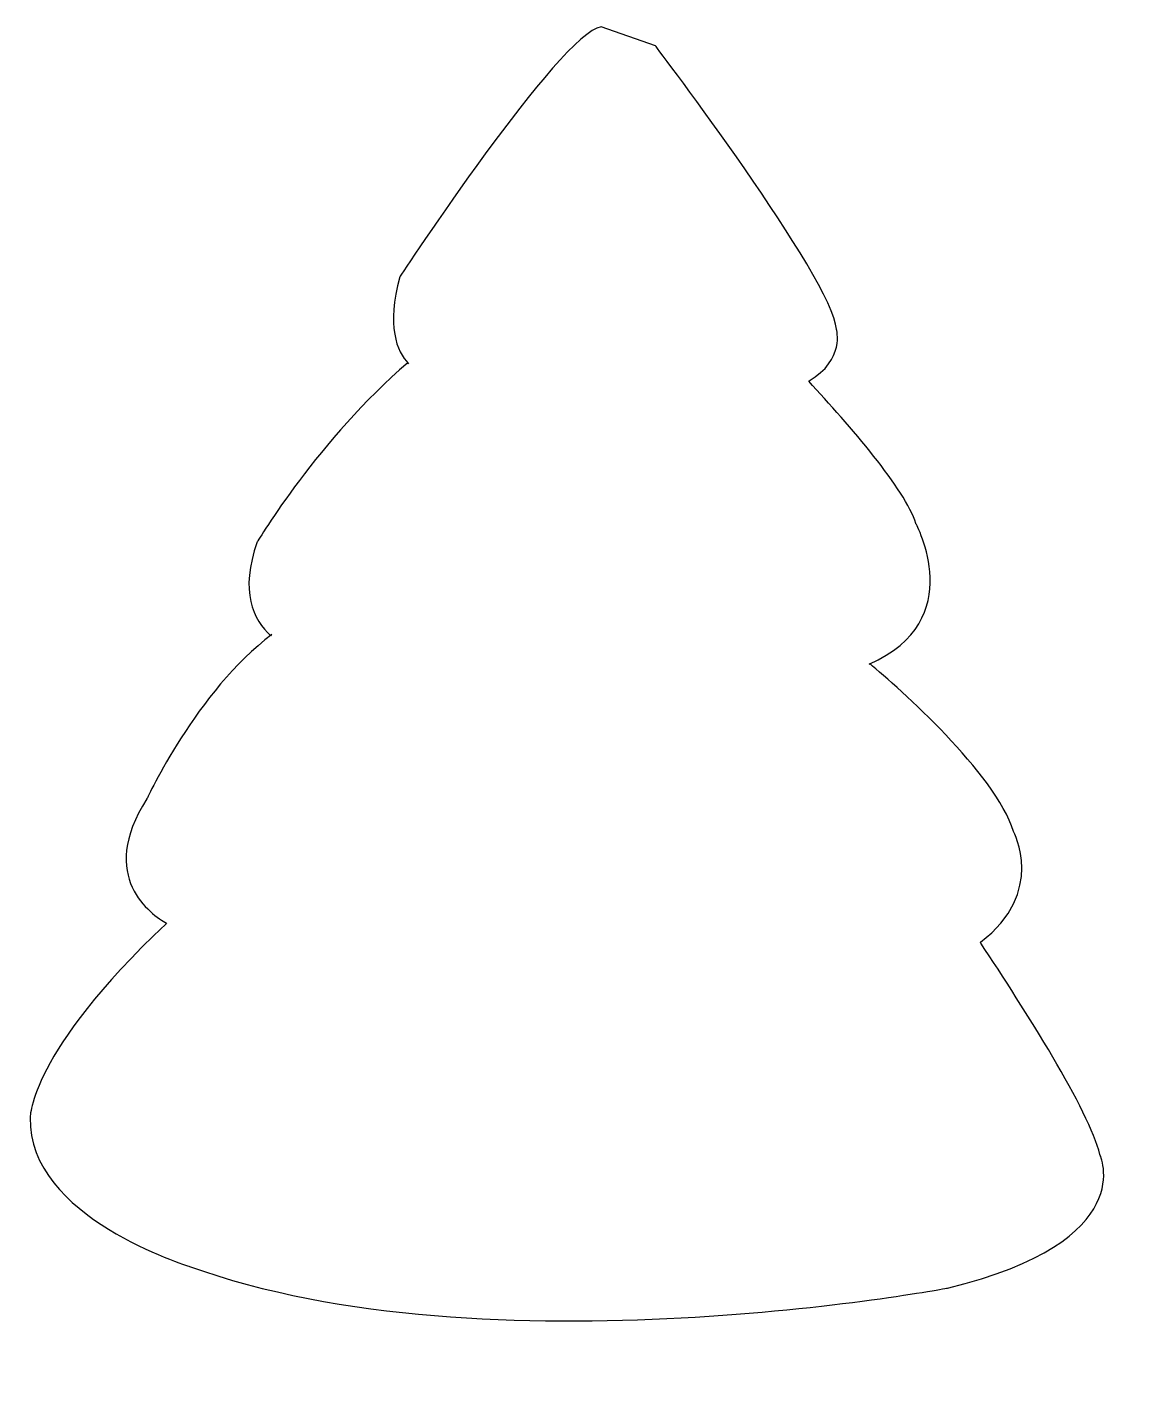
# Model space of a CAD drawing. Header units: centimetres. Extents: x -6.6 to 7, y -8.6 to 7.9.
import ezdxf

# ---------------------------------------------------------------- set-up
doc = ezdxf.new("R2010")
doc.units = ezdxf.units.CM
doc.header["$MEASUREMENT"] = 0
doc.layers.add('Camada 1', color=7, linetype='Continuous')

msp = doc.modelspace()

# ---------------------------------------------------------------- linework, layer by layer
at = {"layer": 'Camada 1'}
msp.add_open_spline([(5.06878, -3.29778), (5.60133, -4.09666), (6.39773, -5.34981), (6.52568, -5.8821), (6.52568, -5.8821), (6.52568, -5.8821), (7.04278, -6.94086), (4.66243, -7.51826), (4.66243, -7.51826), (4.66243, -7.51826), (-0.94864, -8.58387), (-4.62376, -7.25299), (-4.62376, -7.25299), (-4.62376, -7.25299), (-6.61232, -6.64924), (-6.57255, -5.43035), (-6.57255, -5.43035), (-6.57255, -5.43035), (-6.58528, -4.63827), (-4.90885, -3.05873), (-4.90885, -3.05873), (-4.90885, -3.05873), (-4.90414, -3.05111), (-4.90414, -3.05111), (-4.90414, -3.05111), (-5.08295, -2.95054), (-5.75967, -2.48834), (-5.14481, -1.53026), (-5.14481, -1.53026), (-5.14481, -1.53026), (-4.53344, -0.20631), (-3.61237, 0.48253), (-3.61237, 0.48253), (-3.61237, 0.48253), (-3.62637, 0.46729), (-3.62637, 0.46729), (-3.62637, 0.46729), (-3.84079, 0.66306), (-4.00962, 1.0118), (-3.7924, 1.61725), (-3.7924, 1.61725), (-3.7924, 1.61725), (-3.0277, 2.89331), (-1.94802, 3.80938), (-1.94802, 3.80938), (-1.94802, 3.80938), (-1.93799, 3.79742), (-1.93799, 3.79742), (-1.93799, 3.79742), (-2.08883, 3.95297), (-2.20773, 4.25991), (-2.04721, 4.86353), (-2.04721, 4.86353), (-2.04721, 4.86353), (-0.0744, 7.857), (0.41744, 7.92201), (0.41744, 7.92201), (0.41744, 7.92201), (1.08578, 7.69039), (1.08578, 7.69039), (1.08578, 7.69039), (1.08578, 7.69039), (3.2578, 4.83181), (3.301, 4.22009), (3.301, 4.22009), (3.301, 4.22009), (3.40916, 3.84533), (2.96485, 3.58866), (2.96485, 3.58866), (2.96485, 3.58866), (2.96051, 3.58437), (2.96051, 3.58437), (2.96051, 3.58437), (3.45951, 3.04798), (4.14486, 2.25883), (4.27231, 1.84376), (4.27231, 1.84376), (4.27231, 1.84376), (4.92882, 0.65483), (3.70271, 0.12124), (3.70271, 0.12124), (3.70271, 0.12124), (3.70771, 0.12714), (3.70771, 0.12714), (3.70771, 0.12714), (4.06675, -0.17578), (5.24232, -1.2085), (5.46925, -1.92798), (5.46925, -1.92798), (5.46925, -1.92798), (5.87192, -2.67408), (5.06653, -3.28445), (5.06653, -3.28445), (5.06653, -3.28445), (5.06878, -3.29778), (5.06878, -3.29778)], degree=3, knots=[0, 0, 0, 0, 0.04, 0.04, 0.04, 0.04, 0.08, 0.08, 0.08, 0.08, 0.12, 0.12, 0.12, 0.12, 0.16, 0.16, 0.16, 0.16, 0.2, 0.2, 0.2, 0.2, 0.24, 0.24, 0.24, 0.24, 0.28, 0.28, 0.28, 0.28, 0.32, 0.32, 0.32, 0.32, 0.36, 0.36, 0.36, 0.36, 0.4, 0.4, 0.4, 0.4, 0.44, 0.44, 0.44, 0.44, 0.48, 0.48, 0.48, 0.48, 0.52, 0.52, 0.52, 0.52, 0.56, 0.56, 0.56, 0.56, 0.6, 0.6, 0.6, 0.6, 0.64, 0.64, 0.64, 0.64, 0.68, 0.68, 0.68, 0.68, 0.72, 0.72, 0.72, 0.72, 0.76, 0.76, 0.76, 0.76, 0.8, 0.8, 0.8, 0.8, 0.84, 0.84, 0.84, 0.84, 0.88, 0.88, 0.88, 0.88, 0.92, 0.92, 0.92, 0.92, 1, 1, 1, 1], dxfattribs=at)

doc.saveas('drawing.dxf')
